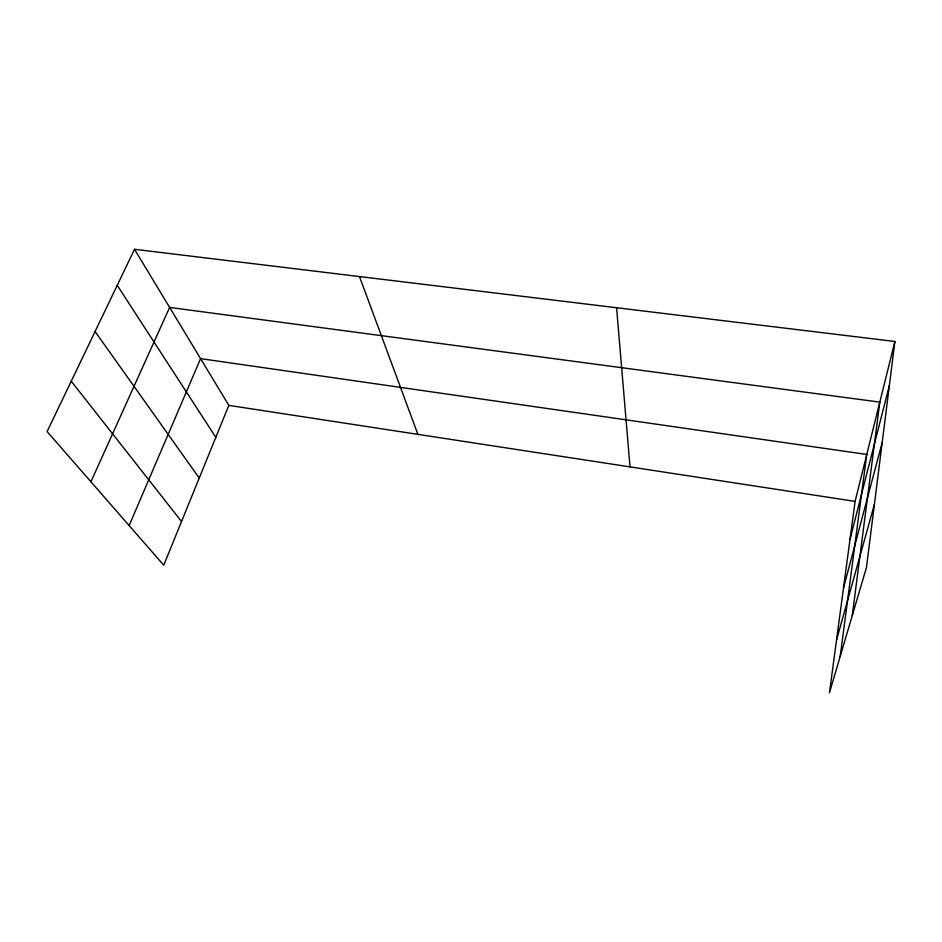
<?xml version="1.0" encoding="UTF-8"?>
<svg xmlns="http://www.w3.org/2000/svg" width="942" height="942" viewBox="0 0 942 942"><rect width="100%" height="100%" fill="white"/><g stroke="black" fill="none" stroke-linecap="round" stroke-linejoin="round"><path stroke-width="1.41" d="M894.9 341.475L866.475 567.414L829.478 692.711L855.089 501.391L894.9 341.475L134.506 249.289L47.1 431.566L163.743 565.212L228.824 405.378L134.506 249.289M852.274 615.491L879.804 402.116L169.631 307.422L90.927 481.774M840.193 656.433L866.77 454.456L200.575 358.631L129.148 525.577M850.014 539.342L889.342 385.619M843.502 587.938L882.171 442.61M836.531 640.042L874.412 504.347M228.824 405.378L855.089 501.391M71.239 381.216L181.535 521.515M95.06 331.537L199.233 478.065M117.232 285.308L215.812 437.335M359.479 276.559L417.907 434.368M616.574 307.728L630.033 466.891"/></g></svg>
